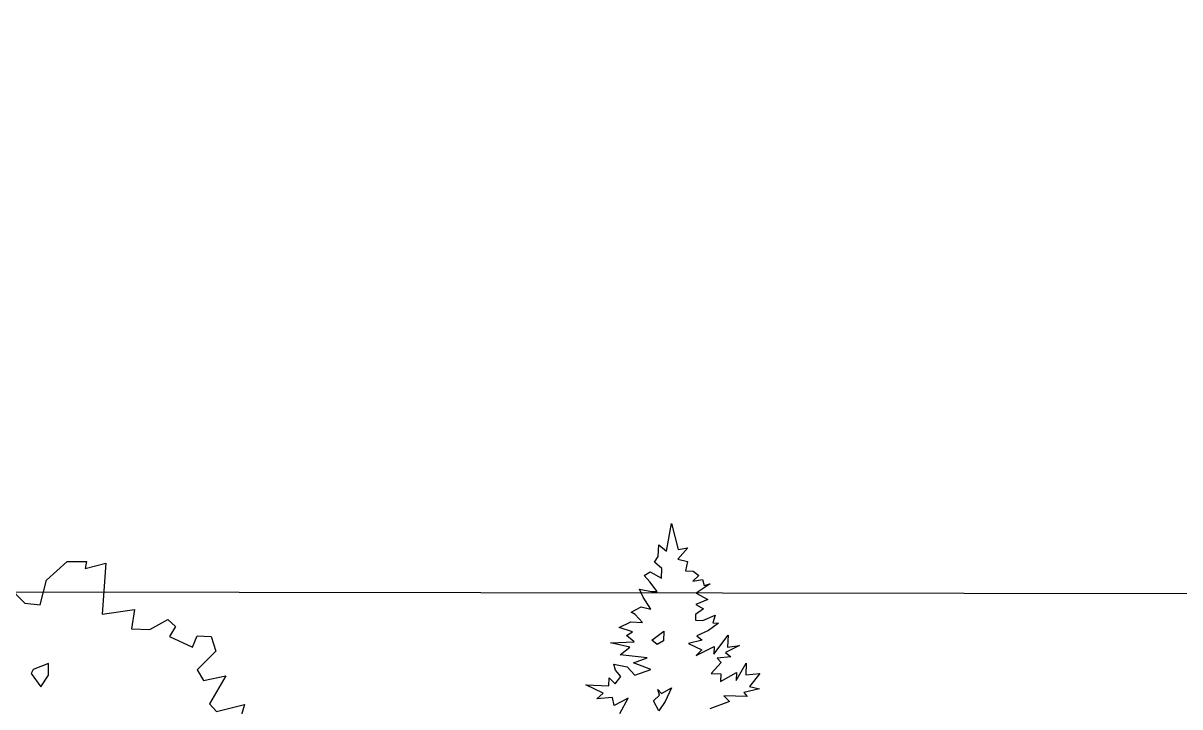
# Model space of a CAD drawing. Header units: inches. Extents: x -11 to 128, y 7 to 56.
# Drawn here: x 52.104 to 52.812, y 24.03 to 24.448 of the extents above; entities that cross this region are included whole.
import ezdxf

# ---------------------------------------------------------------- set-up
doc = ezdxf.new("R2010")
doc.units = ezdxf.units.IN
doc.header["$MEASUREMENT"] = 0
doc.layers.add('CAY', color=94, linetype='Continuous')
picture_1 = doc.add_image_def('image1.jpg', size_in_pixel=(1680, 1093))

# ---------------------------------------------------------------- blocks, each defined once
blk = doc.blocks.new('A$C76451831')
at = {"layer": 'CAY'}
for p, q in [((2471.8, 2031.9), (2478.5, 2069.3)), ((2478.5, 2069.3), (2487.7, 2034.1)), ((2460.6, 2024.6), (2461.2, 2040.4)), ((2461.2, 2040.4), (2471.8, 2031.9)), ((2500.9, 2036.3), (2487.3, 2020.9)), ((2487.7, 2034.1), (2500.9, 2036.3)), ((2455.4, 2016.6), (2460.6, 2024.6)), ((2487.3, 2020.9), (2500.3, 2017.8)), ((2441.2, 1998.5), (2449.5, 2003.7)), ((2449.5, 2003.7), (2465, 1995)), ((2465.5, 2008.1), (2455.4, 2016.6)), ((2465, 1995), (2465.5, 2008.1)), ((2500.3, 2017.8), (2497.6, 2004.7)), ((2497.6, 2004.7), (2508, 2004.3)), ((2508, 2004.3), (2515.9, 1998.6)), ((2449, 1990.1), (2441.2, 1998.5)), ((2459, 1976.6), (2449, 1990.1)), ((2515.9, 1998.6), (2507.5, 1990.8)), ((2507.5, 1990.8), (2520.7, 1993)), ((2520.7, 1993), (2523.1, 1984.8)), ((2435.1, 1980.1), (2451.3, 1976.8)), ((2440.1, 1969.1), (2435.1, 1980.1)), ((2451.3, 1976.8), (2459, 1976.6)), ((2531.4, 1987.2), (2512.4, 1974.7)), ((2512.4, 1974.7), (2527.9, 1966)), ((2523.1, 1984.8), (2531.4, 1987.2)), ((2450.4, 1952.9), (2440.1, 1969.1)), ((2527.9, 1966), (2511.8, 1958.9)), ((2511.8, 1958.9), (2522, 1953.1)), ((2423.5, 1948.4), (2437, 1956)), ((2428.9, 1945.4), (2423.5, 1948.4)), ((2438.9, 1934.7), (2428.9, 1945.4)), ((2437, 1956), (2450.4, 1952.9)), ((2511.3, 1945.3), (2511.1, 1937.6)), ((2522, 1953.1), (2511.3, 1945.3)), ((2521.5, 1937.2), (2538.1, 1944.4)), ((2538.1, 1944.4), (2535, 1934)), ((2407, 1927.6), (2423.1, 1935.2)), ((2425.3, 1922), (2407, 1927.6)), ((2423.1, 1935.2), (2438.9, 1934.7)), ((2511.1, 1937.6), (2521.5, 1937.2)), ((2542.7, 1933.8), (2529.2, 1923.4)), ((2535, 1934), (2542.7, 1933.8)), ((2417, 1916.8), (2425.3, 1922)), ((2427.6, 1908.3), (2417, 1916.8)), ((2520.6, 1910.5), (2501.8, 1905.7)), ((2529.2, 1923.4), (2513.1, 1916.2)), ((2513.1, 1916.2), (2520.6, 1910.5)), ((2536.2, 1891.4), (2555.7, 1917.4)), ((2555.7, 1917.4), (2555.1, 1901.1)), ((2395.4, 1906.7), (2427.6, 1908.3)), ((2421.9, 1900.8), (2395.4, 1906.7)), ((2408.4, 1890.4), (2421.9, 1900.8)), ((2501.8, 1905.7), (2520.1, 1897.4)), ((2512.1, 1889.5), (2536.6, 1901.8)), ((2520.1, 1897.4), (2512.1, 1889.5)), ((2536.6, 1901.8), (2536.2, 1891.4)), ((2571.1, 1903.3), (2552.1, 1893.5)), ((2552.1, 1893.5), (2559.6, 1887.8)), ((2555.1, 1901.1), (2571.1, 1903.3)), ((2402.2, 1869.3), (2399.8, 1877.6)), ((2399.8, 1877.6), (2418.2, 1874.2)), ((2445.4, 1886.4), (2408.4, 1890.4)), ((2426.6, 1879.3), (2445.4, 1886.4)), ((2450.3, 1870.4), (2426.6, 1879.3)), ((2546.2, 1880.1), (2532.6, 1864.8)), ((2559.6, 1887.8), (2541, 1885.8)), ((2541, 1885.8), (2546.2, 1880.1)), ((2566.7, 1855.4), (2580.6, 1878.9)), ((2580.6, 1878.9), (2580.1, 1863.1)), ((2409.6, 1860.9), (2402.2, 1869.3)), ((2418.2, 1874.2), (2428.7, 1862.9)), ((2428.7, 1862.9), (2450.3, 1870.4)), ((2532.6, 1864.8), (2545.7, 1864.3)), ((2545.3, 1853.9), (2567, 1866.3)), ((2545.7, 1864.3), (2545.3, 1853.9)), ((2567, 1866.3), (2566.7, 1855.4)), ((2580.1, 1863.1), (2599.2, 1865.2)), ((2599.2, 1865.2), (2585, 1847.1)), ((2361.6, 1849.4), (2393.3, 1848.3)), ((2385.3, 1838.2), (2361.6, 1849.4)), ((2393.3, 1848.3), (2393.7, 1859.2)), ((2393.7, 1859.2), (2401.6, 1850.7)), ((2401.6, 1850.7), (2409.6, 1860.9)), ((2585, 1847.1), (2598.4, 1843.9)), ((2376.8, 1830.3), (2385.3, 1838.2)), ((2398.2, 1832.3), (2376.8, 1830.3)), ((2400.5, 1821.3), (2398.2, 1832.3)), ((2419.5, 1831.5), (2400.5, 1821.3)), ((2407.9, 1810.6), (2419.5, 1831.5)), ((2581.8, 1833.6), (2550.1, 1834.7)), ((2550.1, 1834.7), (2557.5, 1826.7)), ((2598.4, 1843.9), (2577, 1839.2)), ((2577, 1839.2), (2581.8, 1833.6)), ((2557.5, 1826.7), (2530.9, 1816.8))]:
    blk.add_line(p, q, dxfattribs=at)
for points in [[(2451.7, 1910.2), (2468, 1922.8), (2467.5, 1909.6), (2459.2, 1904.5)], [(2453.8, 1827.6), (2462.2, 1835.5), (2459.8, 1843.3), (2465, 1837.6), (2478.4, 1845.3), (2470.1, 1827), (2461.5, 1814.2)], [(5431.9, 1558.7), (5429.3, 1553.4), (5442.5, 1535), (5453, 1550.8), (5453, 1566.7)]]:
    blk.add_lwpolyline(points, close=True, dxfattribs=at)
blk.add_lwpolyline([(5397.2, 1673.2), (5420.4, 1649), (5441.5, 1646.9), (5450, 1680.6), (5478.4, 1705.9), (5504.8, 1705.9), (5502.7, 1696.5), (5531.2, 1703.8), (5525.9, 1634.2), (5570.2, 1640.6), (5566, 1614.2), (5591.3, 1613.1), (5615.5, 1626.8), (5626.1, 1617.3), (5617.7, 1603.6), (5649.3, 1588.9), (5655.6, 1604.7), (5674.6, 1603.6), (5680.9, 1583.6), (5655.6, 1558.3), (5664.1, 1543.5), (5694.7, 1549.8), (5672.5, 1511.9), (5682, 1501.3), (5720, 1510.8), (5711.5, 1481.3)], dxfattribs=at)

msp = doc.modelspace()

# ---------------------------------------------------------------- linework, layer by layer
msp.add_line((37.52718, 24.11982), (61.45857, 24.08746))

# ---------------------------------------------------------------- block references
at = {"layer": 'CAY', "xscale": 0.0004489089019145984, "yscale": 0.0004489089019145984, "zscale": 0.0004489089019145984}
for p in [(49.67146, 23.35291), (51.38809, 23.21295)]:
    msp.add_blockref('A$C76451831', p, dxfattribs=at)

# ---------------------------------------------------------------- pictures from other files: only their frames are drawn
image = msp.add_image(picture_1, insert=(12.49661, 7.37723), size_in_units=(74.4025, 48.40591))
image.dxf.flags = 6

doc.saveas('drawing.dxf')
